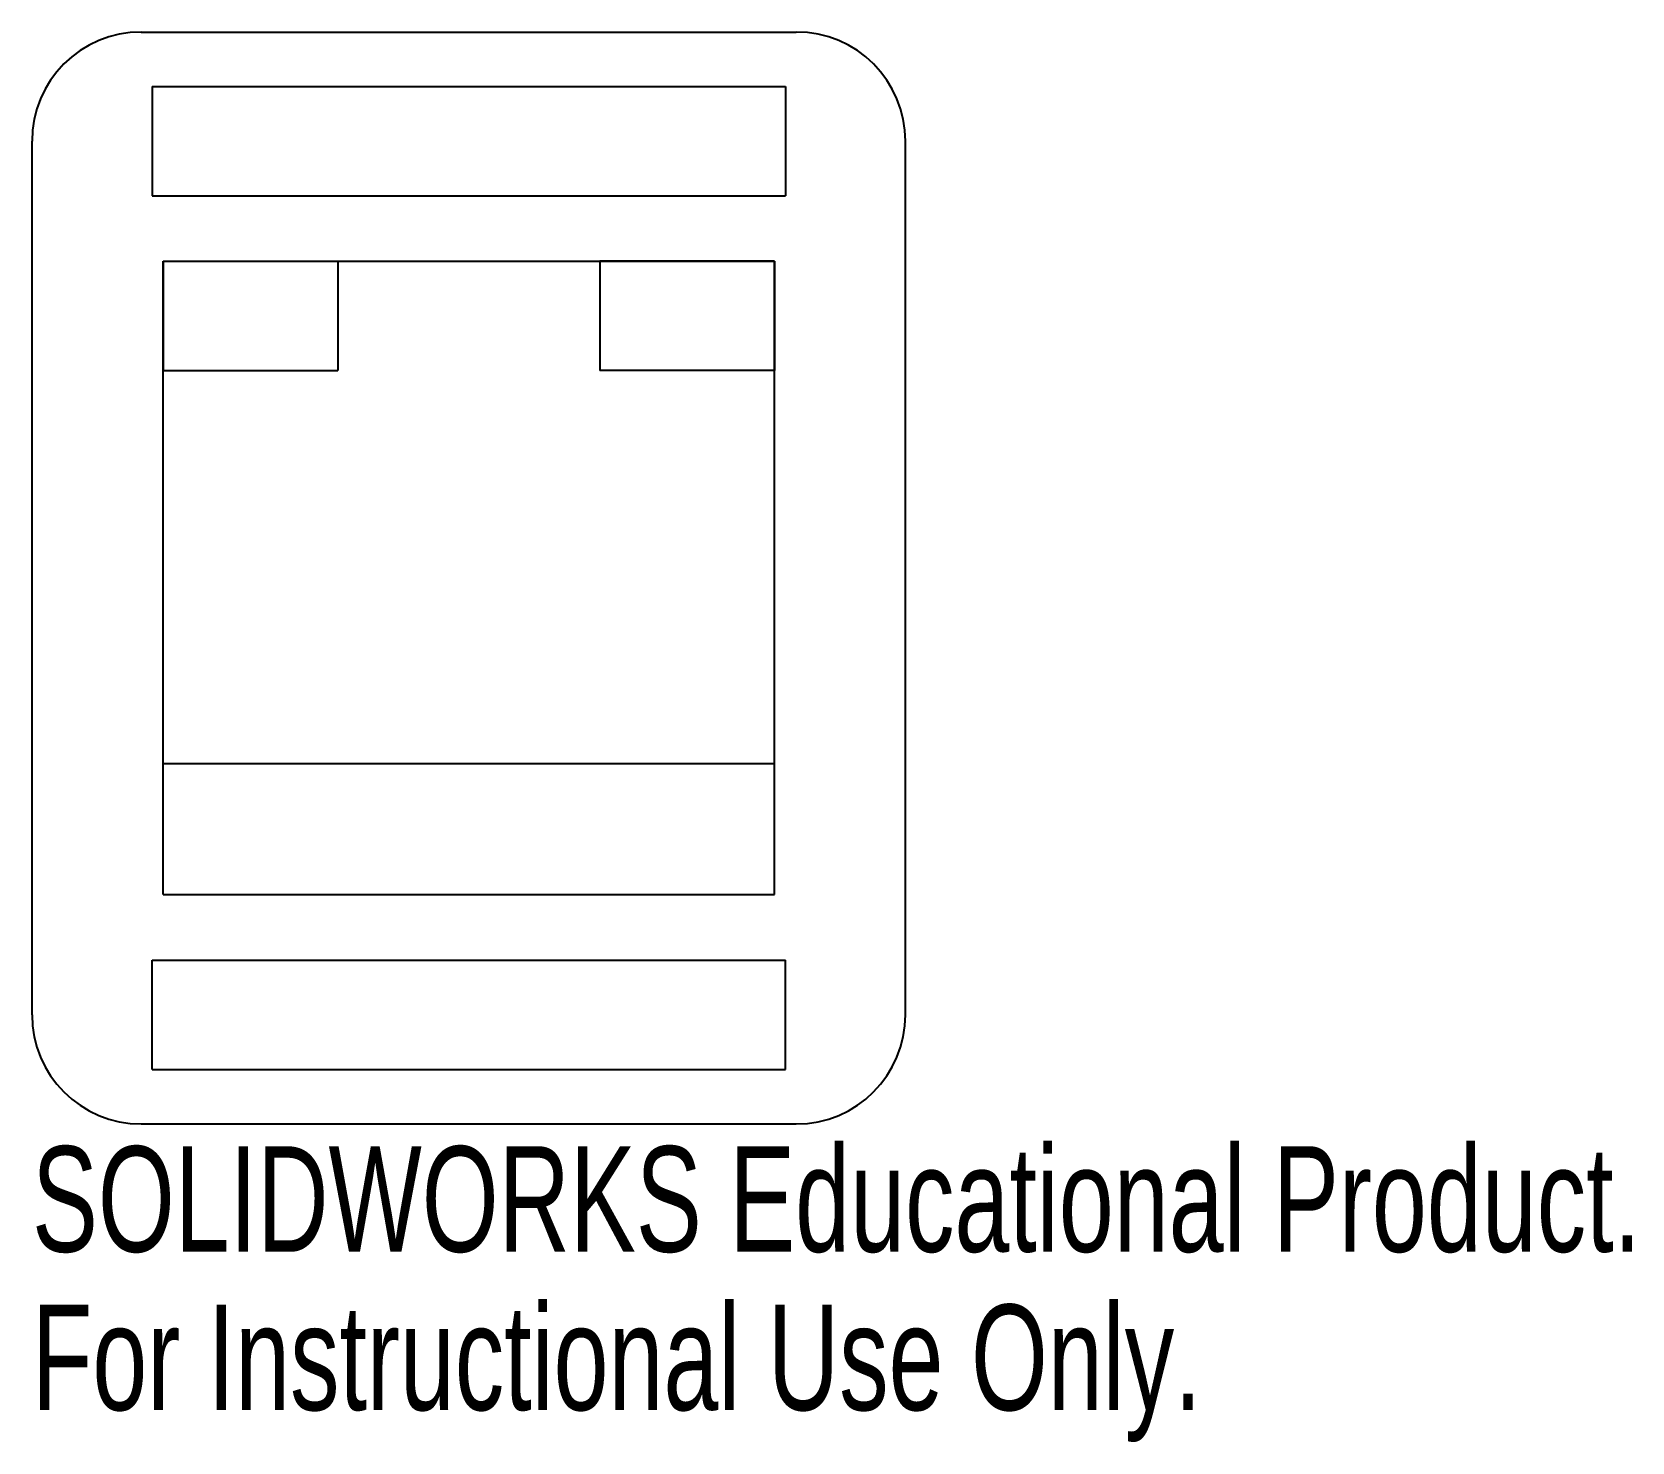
# Model space of a CAD drawing. Header units: millimetres. Extents: x -6 to 67.3, y -25.1 to 39.5.
import ezdxf

# ---------------------------------------------------------------- set-up
doc = ezdxf.new("R2010")
doc.units = ezdxf.units.MM
doc.styles.add('SLDTEXTSTYLE0', font='TXT', dxfattribs={"width": 0.7})

msp = doc.modelspace()

# ---------------------------------------------------------------- linework, layer by layer
at = {"color": 7, "linetype": 'Continuous'}
for p, q in [((-1, 39.5), (29, 39.5)), ((-0.5, 37), (28.5, 37)), ((-0.5, 37), (-0.5, 32)), ((28.5, 37), (28.5, 32)), ((-6, -5.5), (-6, 34.5)), ((34, -5.5), (34, 34.5)), ((-0.5, 32), (28.5, 32)), ((0, 0), (0, 29)), ((0, 29), (28, 29)), ((0, 29), (8, 29)), ((0, 29), (0, 24)), ((8, 29), (8, 24)), ((28, 29), (20, 29)), ((20, 29), (20, 24)), ((28, 0), (28, 29)), ((28, 29), (28, 24)), ((0, 24), (8, 24)), ((28, 24), (20, 24)), ((0, 0), (0, 6)), ((0, 6), (28, 6)), ((28, 0), (28, 6)), ((0, 0), (28, 0)), ((0, 0), (28, 0)), ((-0.5, -3), (28.5, -3)), ((-0.5, -8), (-0.5, -3)), ((28.5, -8), (28.5, -3)), ((-0.5, -8), (28.5, -8)), ((-1, -10.5), (29, -10.5))]:
    msp.add_line(p, q, dxfattribs=at)
for centre, start, end in [((-1, 34.5), 90, 180), ((29, 34.5), 0, 90), ((-1, -5.5), 180, 270), ((29, -5.5), 270, 0)]:
    msp.add_arc(centre, 5, start, end, dxfattribs=at)

# ---------------------------------------------------------------- texts
at = {"color": 7, "linetype": 'Continuous', "char_height": 4.83362, "attachment_point": 1, "style": 'SLDTEXTSTYLE0'}
for s, insert in [('SOLIDWORKS Educational Product.', (-6, -11.52)), ('For Instructional Use Only.', (-6, -18.77))]:
    msp.add_mtext(s, dxfattribs=dict(at, insert=insert))

doc.saveas('drawing.dxf')
